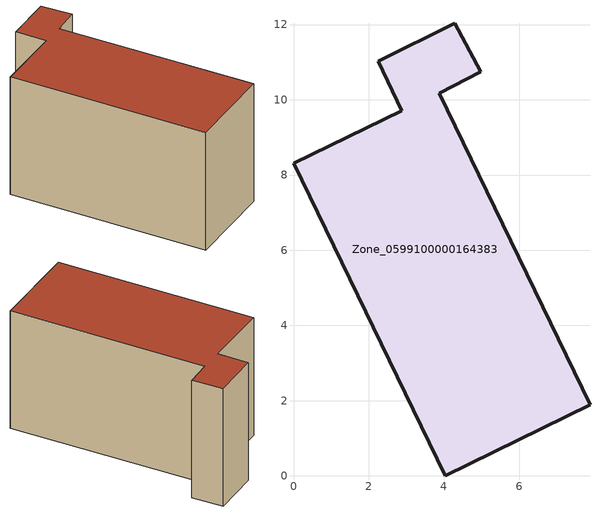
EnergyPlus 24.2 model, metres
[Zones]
Zone_0599100000164383
 floor ground (C_G): 2.88,9.71 2.25,11.03 4.29,12.04 4.98,10.75 3.87,10.17 7.88,1.89 4.03,0 0,8.31 z0
 wall outside (C_F): 4.98,10.75 4.29,12.04 2.25,11.03 2.88,9.71 0,8.31 4.03,0 7.88,1.89 3.87,10.17 4.98,10.75 z0:5.8
 roof outside (C_R): 4.03,0 7.88,1.89 3.87,10.17 4.98,10.75 4.29,12.04 2.25,11.03 2.88,9.71 0,8.31 z5.8
[BUILDING]
Pand.0599100000164383: North Axis=0; Terrain=City; Loads Convergence Tolerance Value=0.04; Temperature Convergence Tolerance Value=0.4; Solar Distribution=FullExterior; Maximum Number of Warmup Days=25; Minimum Number of Warmup Days=1
[Site:Location]
Rotterdam.The.Hague.AP_ZH_NLD Design_Conditions: Latitude=51.96; Longitude=4.45; Time Zone=1; Elevation=-4.5
[SITE:GROUNDTEMPERATURE:BUILDINGSURFACE]
18, 18, 18, 18, 18, 18, 18, 18, 18, 18, 18, 18
[MATERIAL] Thermal Absorptance=0.9; Solar Absorptance=0.7; Visible Absorptance=0.7
Name | Roughness | Thickness | Conductivity | Density | Specific Heat
G.TI.1946-1964 | MediumSmooth | 0.15 | 1 | 540 | 1210
F.TI.1946-1964 | Rough | 0.3 | 0.857143 | 1920 | 840
R.TI.1946-1964 | MediumRough | 0.2 | 0.277778 | 1500 | 1000
[CONSTRUCTION]
C_G: G.TI.1946-1964
C_F: F.TI.1946-1964
C_R: R.TI.1946-1964
[ZONE]
Zone_0599100000164383: Type=1; Multiplier=1; Ceiling Height=Autocalculate; Volume=Autocalculate; Floor Area=autocalculate; Part of Total Floor Area=Yes
[ZONEINFILTRATION:DESIGNFLOWRATE]
Infil_Zone_0599100000164383: Zone or ZoneList or Space or SpaceList=Zone_0599100000164383; Schedule=AlwaysOn; Design Flow Rate Calculation Method=Flow/Area; Flow Rate per Floor Area=0.003; Constant Term Coefficient=1; Temperature Term Coefficient=0; Velocity Term Coefficient=0; Velocity Squared Term Coefficient=0
[HVACTEMPLATE:ZONE:IDEALLOADSAIRSYSTEM]
Zone_0599100000164383: Maximum Heating Supply Air Temperature=50; Minimum Cooling Supply Air Temperature=13; Maximum Heating Supply Air Humidity Ratio=0.0156; Minimum Cooling Supply Air Humidity Ratio=0.0077; Heating Limit=NoLimit; Cooling Limit=NoLimit; Dehumidification Control Type=ConstantSensibleHeatRatio; Cooling Sensible Heat Ratio=0.7; Dehumidification Setpoint=60; Humidification Control Type=None; Humidification Setpoint=30; Outdoor Air Method=None; Outdoor Air Flow Rate per Person=0.00944; Outdoor Air Flow Rate per Zone Floor Area=0; Outdoor Air Flow Rate per Zone=0; Demand Controlled Ventilation Type=None; Outdoor Air Economizer Type=NoEconomizer; Heat Recovery Type=None; Sensible Heat Recovery Effectiveness=0.7; Latent Heat Recovery Effectiveness=0.65
[ZONECONTROL:THERMOSTAT]
ThermostatControl_Zone_0599100000164383: Zone or ZoneList=Zone_0599100000164383; Control Type Schedule=DualSetpointControlType; Control 1=Thermostat_Zone_0599100000164383; Temperature Difference Between Cutout And Setpoint=0
[THERMOSTATSETPOINT:DUALSETPOINT]
Thermostat_Zone_0599100000164383: Heating Setpoint Temperature Schedule=HeatingSetpoint_Zone_0599100000164383; Cooling Setpoint Temperature Schedule=CoolingSetpoint_Zone_0599100000164383
[SCHEDULE:COMPACT]
HeatingSetpoint_Zone_0599100000164383: Through: 12/31, For: AllDays, Until: 24:00, 21
CoolingSetpoint_Zone_0599100000164383: Through: 12/31, For: AllDays, Until: 24:00, 24
DualSetpointControlType: Through: 12/31, For: AllDays, Until: 24:00, 4
AlwaysOn: Through: 12/31, For: AllDays, Until: 24:00, 1
